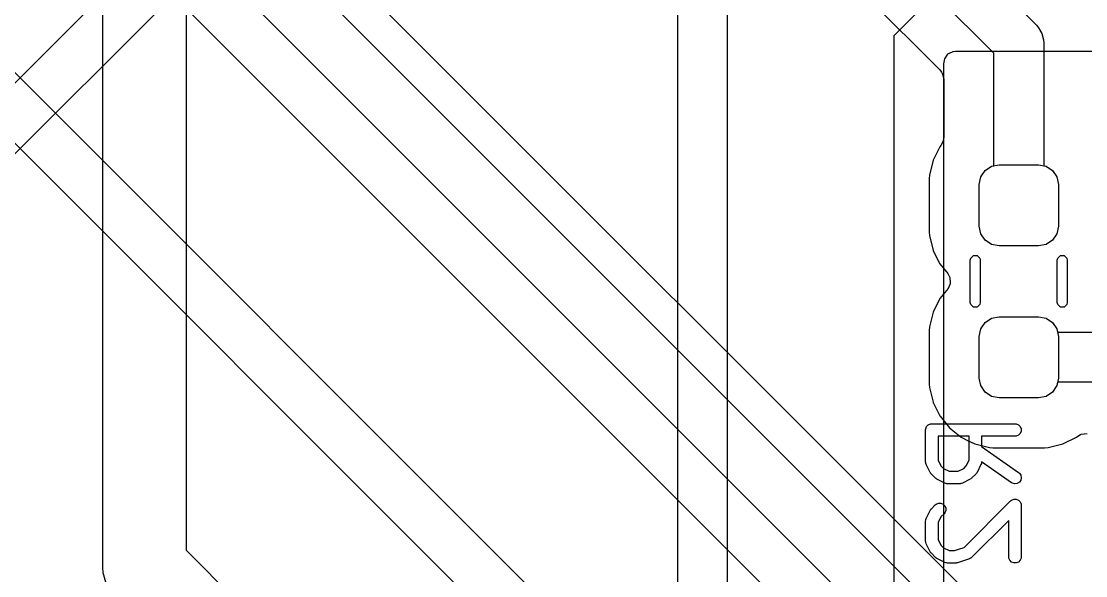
# Model space of a CAD drawing. Header units: inches. Extents: x 1.3 to 5.24, y -7.03 to -1.12.
# Drawn here: x 2.816 to 3.319, y -6.236 to -5.974 of the extents above; entities that cross this region are included whole.
import ezdxf

# ---------------------------------------------------------------- set-up
doc = ezdxf.new("R2010")
doc.units = ezdxf.units.IN
doc.header["$MEASUREMENT"] = 0
for name, color, linetype, true_color in [('B.Cu', 153, 'CONTINUOUS', 0x4d7fc4), ('B.Mask', 4, 'CONTINUOUS', 0x02ffee), ('B.Paste', 132, 'CONTINUOUS', 0x00c2c2), ('B.Silkscreen', 31, 'CONTINUOUS', 0xe8b2a7), ('F.Cu', 13, 'CONTINUOUS', 0xc83434), ('In1.Cu', 91, 'CONTINUOUS', 0x7fc87f)]:
    doc.layers.add(name, color=color, linetype=linetype, true_color=true_color)

msp = doc.modelspace()

# ---------------------------------------------------------------- linework, layer by layer
at = {"layer": 'B.Cu', "linetype": 'CONTINUOUS'}
for p, q in [((2.94142, -5.62157), (3.29575, -5.9759)), ((3.27559, -5.98914), (2.92818, -5.64173)), ((2.92011, -5.6671), (3.25002, -5.99701)), ((3.19979, -6.2406), (2.84053, -5.88134)), ((2.81496, -5.8892), (3.21682, -6.29106)), ((3.16114, -6.34674), (2.74775, -5.93335)), ((2.72753, -5.94656), (3.14793, -6.36696)), ((3.29575, -5.9759), (3.29677, -5.97706)), ((3.29677, -5.97706), (3.29831, -5.97973)), ((3.29831, -5.97973), (3.29911, -5.98271)), ((3.29911, -5.98271), (3.29921, -5.98425)), ((3.29921, -5.98425), (3.29921, -6.04232)), ((3.27559, -6.04232), (3.27559, -5.98914)), ((3.25002, -5.99701), (3.25086, -5.99812)), ((3.25086, -5.99812), (3.25135, -5.99903)), ((3.25135, -5.99903), (3.25195, -6.00137)), ((3.25195, -6.00137), (3.25195, -6.02857)), ((3.25195, -6.02857), (3.25175, -6.02995)), ((3.25009, -6.03332), (3.2469, -6.03973)), ((3.25055, -6.03274), (3.25009, -6.03331)), ((3.25009, -6.03331), (3.25009, -6.03331)), ((3.25009, -6.03331), (3.25009, -6.03332)), ((3.25143, -6.03105), (3.25055, -6.03274)), ((3.25175, -6.02995), (3.25143, -6.03105)), ((3.2469, -6.03974), (3.24517, -6.0467)), ((3.2469, -6.03973), (3.2469, -6.03974)), ((3.26941, -6.0476), (3.27144, -6.04457)), ((3.27144, -6.04457), (3.27447, -6.04254)), ((3.27447, -6.04254), (3.27559, -6.04232)), ((3.29921, -6.04232), (3.30033, -6.04254)), ((3.30033, -6.04254), (3.30336, -6.04457)), ((3.30336, -6.04457), (3.30539, -6.0476)), ((3.24517, -6.0467), (3.24506, -6.04831)), ((3.24506, -6.04831), (3.24506, -6.07377)), ((3.2687, -6.05118), (3.26941, -6.0476)), ((3.30539, -6.0476), (3.3061, -6.05118)), ((3.2687, -6.07087), (3.2687, -6.05118)), ((3.3061, -6.05118), (3.3061, -6.07087)), ((3.24506, -6.07377), (3.24507, -6.07387)), ((3.24507, -6.07387), (3.24516, -6.07518)), ((3.26941, -6.07444), (3.2687, -6.07087)), ((3.27144, -6.07748), (3.26941, -6.07444)), ((3.30539, -6.07444), (3.30336, -6.07748)), ((3.3061, -6.07087), (3.30539, -6.07444)), ((3.24516, -6.07518), (3.24516, -6.07528)), ((3.24516, -6.07528), (3.24517, -6.07535)), ((3.24517, -6.07535), (3.2469, -6.08232)), ((3.27447, -6.0795), (3.27144, -6.07748)), ((3.27805, -6.08022), (3.27447, -6.0795)), ((3.30033, -6.0795), (3.29675, -6.08022)), ((3.30336, -6.07748), (3.30033, -6.0795)), ((3.2469, -6.08232), (3.24696, -6.08243)), ((3.24696, -6.08243), (3.24871, -6.08595)), ((3.29675, -6.08022), (3.27805, -6.08022)), ((3.24871, -6.08595), (3.25009, -6.08874)), ((3.25009, -6.08874), (3.25009, -6.08874)), ((3.25009, -6.08874), (3.25379, -6.09334)), ((3.25379, -6.09334), (3.25426, -6.09415)), ((3.25426, -6.09415), (3.2545, -6.09454)), ((3.2545, -6.09454), (3.25473, -6.09511)), ((3.25497, -6.09814), (3.25397, -6.10033)), ((3.25473, -6.09511), (3.25502, -6.09784)), ((3.25502, -6.09784), (3.25497, -6.09814)), ((3.25397, -6.10033), (3.25009, -6.10516)), ((3.25009, -6.10516), (3.2469, -6.11159)), ((3.25009, -6.10516), (3.25009, -6.10516)), ((3.25009, -6.10516), (3.25009, -6.10516)), ((3.2469, -6.11159), (3.24517, -6.11855)), ((3.2469, -6.11159), (3.2469, -6.11159)), ((3.27144, -6.11642), (3.27447, -6.11439)), ((3.27447, -6.11439), (3.27805, -6.11368)), ((3.27805, -6.11368), (3.29675, -6.11368)), ((3.29675, -6.11368), (3.30033, -6.11439)), ((3.30033, -6.11439), (3.30336, -6.11642)), ((3.24517, -6.11855), (3.24506, -6.12016)), ((3.2687, -6.12303), (3.26941, -6.11945)), ((3.26941, -6.11945), (3.27144, -6.11642)), ((3.30336, -6.11642), (3.30539, -6.11945)), ((3.30539, -6.11945), (3.30571, -6.12106)), ((3.24506, -6.12016), (3.24506, -6.14562)), ((3.2687, -6.14272), (3.2687, -6.12303)), ((3.30571, -6.12106), (3.3376, -6.12106)), ((3.26941, -6.14629), (3.2687, -6.14272)), ((3.30571, -6.14469), (3.30539, -6.14629)), ((3.33271, -6.14469), (3.30571, -6.14469)), ((3.24506, -6.14562), (3.24507, -6.14572)), ((3.24507, -6.14572), (3.24516, -6.14703)), ((3.24516, -6.14703), (3.24516, -6.14713)), ((3.24516, -6.14713), (3.24517, -6.1472)), ((3.24517, -6.1472), (3.2469, -6.15417)), ((3.27144, -6.14933), (3.26941, -6.14629)), ((3.27447, -6.15136), (3.27144, -6.14933)), ((3.30336, -6.14933), (3.30033, -6.15136)), ((3.30539, -6.14629), (3.30336, -6.14933)), ((3.2469, -6.15417), (3.24695, -6.15425)), ((3.24695, -6.15425), (3.24695, -6.15427)), ((3.24695, -6.15427), (3.25009, -6.16059)), ((3.27805, -6.15207), (3.27447, -6.15136)), ((3.29675, -6.15207), (3.27805, -6.15207)), ((3.30033, -6.15136), (3.29675, -6.15207)), ((3.25009, -6.16059), (3.25009, -6.16059)), ((3.25009, -6.16059), (3.25009, -6.16059)), ((3.25009, -6.16059), (3.25021, -6.16074)), ((3.25021, -6.16074), (3.25021, -6.16075)), ((3.25021, -6.16075), (3.25025, -6.1608)), ((3.25025, -6.1608), (3.25458, -6.16618)), ((3.25458, -6.16618), (3.26018, -6.17068)), ((3.31463, -6.17068), (3.31531, -6.17013)), ((3.31531, -6.17013), (3.31651, -6.16942)), ((3.31651, -6.16942), (3.31695, -6.16924)), ((3.31695, -6.16924), (3.31968, -6.16895)), ((3.26018, -6.17068), (3.26023, -6.17072)), ((3.26023, -6.17072), (3.26044, -6.17081)), ((3.26044, -6.17081), (3.26316, -6.17216)), ((3.26316, -6.17216), (3.26316, -6.17216)), ((3.26316, -6.17216), (3.26661, -6.17387)), ((3.26661, -6.17387), (3.27357, -6.1756)), ((3.30123, -6.1756), (3.3082, -6.17387)), ((3.3082, -6.17387), (3.31463, -6.17068)), ((3.27357, -6.1756), (3.27357, -6.1756)), ((3.27357, -6.1756), (3.27357, -6.1756)), ((3.27357, -6.1756), (3.27518, -6.17571)), ((3.27518, -6.17571), (3.29962, -6.17571)), ((3.29962, -6.17571), (3.30123, -6.1756))]:
    msp.add_line(p, q, dxfattribs=at)
at = {"layer": 'B.Mask', "linetype": 'CONTINUOUS'}
for p, q in [((3.26941, -6.0476), (3.27144, -6.04457)), ((3.27144, -6.04457), (3.27447, -6.04254)), ((3.27447, -6.04254), (3.27805, -6.04183)), ((3.27805, -6.04183), (3.29675, -6.04183)), ((3.29675, -6.04183), (3.30033, -6.04254)), ((3.30033, -6.04254), (3.30336, -6.04457)), ((3.30336, -6.04457), (3.30539, -6.0476)), ((3.2687, -6.05118), (3.26941, -6.0476)), ((3.30539, -6.0476), (3.3061, -6.05118)), ((3.2687, -6.07087), (3.2687, -6.05118)), ((3.3061, -6.05118), (3.3061, -6.07087)), ((3.26941, -6.07444), (3.2687, -6.07087)), ((3.27144, -6.07748), (3.26941, -6.07444)), ((3.30539, -6.07444), (3.30336, -6.07748)), ((3.3061, -6.07087), (3.30539, -6.07444)), ((3.27447, -6.0795), (3.27144, -6.07748)), ((3.27805, -6.08022), (3.27447, -6.0795)), ((3.30033, -6.0795), (3.29675, -6.08022)), ((3.30336, -6.07748), (3.30033, -6.0795)), ((3.29675, -6.08022), (3.27805, -6.08022)), ((3.27144, -6.11642), (3.27447, -6.11439)), ((3.27447, -6.11439), (3.27805, -6.11368)), ((3.27805, -6.11368), (3.29675, -6.11368)), ((3.29675, -6.11368), (3.30033, -6.11439)), ((3.30033, -6.11439), (3.30336, -6.11642)), ((3.2687, -6.12303), (3.26941, -6.11945)), ((3.26941, -6.11945), (3.27144, -6.11642)), ((3.30336, -6.11642), (3.30539, -6.11945)), ((3.30539, -6.11945), (3.3061, -6.12303)), ((3.2687, -6.14272), (3.2687, -6.12303)), ((3.3061, -6.12303), (3.3061, -6.14272)), ((3.26941, -6.14629), (3.2687, -6.14272)), ((3.3061, -6.14272), (3.30539, -6.14629)), ((3.27144, -6.14933), (3.26941, -6.14629)), ((3.27447, -6.15136), (3.27144, -6.14933)), ((3.30336, -6.14933), (3.30033, -6.15136)), ((3.30539, -6.14629), (3.30336, -6.14933)), ((3.27805, -6.15207), (3.27447, -6.15136)), ((3.29675, -6.15207), (3.27805, -6.15207)), ((3.30033, -6.15136), (3.29675, -6.15207))]:
    msp.add_line(p, q, dxfattribs=at)
at = {"layer": 'B.Paste', "linetype": 'CONTINUOUS'}
for p, q in [((3.26941, -6.0476), (3.27144, -6.04457)), ((3.27144, -6.04457), (3.27447, -6.04254)), ((3.27447, -6.04254), (3.27805, -6.04183)), ((3.27805, -6.04183), (3.29675, -6.04183)), ((3.29675, -6.04183), (3.30033, -6.04254)), ((3.30033, -6.04254), (3.30336, -6.04457)), ((3.30336, -6.04457), (3.30539, -6.0476)), ((3.2687, -6.05118), (3.26941, -6.0476)), ((3.30539, -6.0476), (3.3061, -6.05118)), ((3.2687, -6.07087), (3.2687, -6.05118)), ((3.3061, -6.05118), (3.3061, -6.07087)), ((3.26941, -6.07444), (3.2687, -6.07087)), ((3.27144, -6.07748), (3.26941, -6.07444)), ((3.30539, -6.07444), (3.30336, -6.07748)), ((3.3061, -6.07087), (3.30539, -6.07444)), ((3.27447, -6.0795), (3.27144, -6.07748)), ((3.27805, -6.08022), (3.27447, -6.0795)), ((3.30033, -6.0795), (3.29675, -6.08022)), ((3.30336, -6.07748), (3.30033, -6.0795)), ((3.29675, -6.08022), (3.27805, -6.08022)), ((3.27144, -6.11642), (3.27447, -6.11439)), ((3.27447, -6.11439), (3.27805, -6.11368)), ((3.27805, -6.11368), (3.29675, -6.11368)), ((3.29675, -6.11368), (3.30033, -6.11439)), ((3.30033, -6.11439), (3.30336, -6.11642)), ((3.2687, -6.12303), (3.26941, -6.11945)), ((3.26941, -6.11945), (3.27144, -6.11642)), ((3.30336, -6.11642), (3.30539, -6.11945)), ((3.30539, -6.11945), (3.3061, -6.12303)), ((3.2687, -6.14272), (3.2687, -6.12303)), ((3.3061, -6.12303), (3.3061, -6.14272)), ((3.26941, -6.14629), (3.2687, -6.14272)), ((3.3061, -6.14272), (3.30539, -6.14629)), ((3.27144, -6.14933), (3.26941, -6.14629)), ((3.27447, -6.15136), (3.27144, -6.14933)), ((3.30336, -6.14933), (3.30033, -6.15136)), ((3.30539, -6.14629), (3.30336, -6.14933)), ((3.27805, -6.15207), (3.27447, -6.15136)), ((3.29675, -6.15207), (3.27805, -6.15207)), ((3.30033, -6.15136), (3.29675, -6.15207))]:
    msp.add_line(p, q, dxfattribs=at)
at = {"layer": 'B.Silkscreen', "linetype": 'CONTINUOUS'}
for p, q in [((3.26465, -6.08602), (3.26593, -6.08474)), ((3.26593, -6.08474), (3.26773, -6.08474)), ((3.26773, -6.08474), (3.26901, -6.08602)), ((3.30579, -6.08602), (3.30707, -6.08474)), ((3.30707, -6.08474), (3.30888, -6.08474)), ((3.30888, -6.08474), (3.31015, -6.08602)), ((3.26447, -6.08692), (3.26465, -6.08602)), ((3.26447, -6.10698), (3.26447, -6.08692)), ((3.26901, -6.08602), (3.26919, -6.08692)), ((3.26919, -6.08692), (3.26919, -6.10698)), ((3.30561, -6.08692), (3.30579, -6.08602)), ((3.30561, -6.10698), (3.30561, -6.08692)), ((3.31015, -6.08602), (3.31033, -6.08692)), ((3.31033, -6.08692), (3.31033, -6.10698)), ((3.26465, -6.10788), (3.26447, -6.10698)), ((3.26593, -6.10916), (3.26465, -6.10788)), ((3.26773, -6.10916), (3.26593, -6.10916)), ((3.26901, -6.10788), (3.26773, -6.10916)), ((3.26919, -6.10698), (3.26901, -6.10788)), ((3.30579, -6.10788), (3.30561, -6.10698)), ((3.30707, -6.10916), (3.30579, -6.10788)), ((3.30888, -6.10916), (3.30707, -6.10916)), ((3.31015, -6.10788), (3.30888, -6.10916)), ((3.31033, -6.10698), (3.31015, -6.10788)), ((3.2438, -6.16561), (3.24461, -6.1648)), ((3.24461, -6.1648), (3.24568, -6.16436)), ((3.24568, -6.16436), (3.24625, -6.1643)), ((3.24625, -6.1643), (3.28562, -6.1643)), ((3.28562, -6.1643), (3.2862, -6.16436)), ((3.2862, -6.16436), (3.28726, -6.1648)), ((3.28726, -6.1648), (3.28808, -6.16561)), ((3.2433, -6.16725), (3.24336, -6.16668)), ((3.2433, -6.18225), (3.2433, -6.16725)), ((3.24336, -6.16668), (3.2438, -6.16561)), ((3.26392, -6.17021), (3.24921, -6.17021)), ((3.24921, -6.17021), (3.24921, -6.18155)), ((3.26392, -6.18155), (3.26392, -6.17021)), ((3.28562, -6.17021), (3.26983, -6.17021)), ((3.26983, -6.17021), (3.26983, -6.17509)), ((3.2862, -6.17015), (3.28562, -6.17021)), ((3.28726, -6.16971), (3.2862, -6.17015)), ((3.28808, -6.16889), (3.28726, -6.16971)), ((3.28808, -6.16561), (3.28852, -6.16668)), ((3.28852, -6.16783), (3.28808, -6.16889)), ((3.28852, -6.16668), (3.28852, -6.16783)), ((3.26983, -6.17509), (3.28732, -6.18733)), ((3.24336, -6.18283), (3.2433, -6.18225)), ((3.2434, -6.18292), (3.24336, -6.18283)), ((3.2434, -6.18303), (3.2434, -6.18292)), ((3.24361, -6.18357), (3.2434, -6.18303)), ((3.24549, -6.18732), (3.24361, -6.18357)), ((3.24921, -6.18155), (3.25055, -6.18425)), ((3.25055, -6.18425), (3.25175, -6.18545)), ((3.25175, -6.18545), (3.25445, -6.1868)), ((3.25868, -6.1868), (3.26138, -6.18545)), ((3.26138, -6.18545), (3.26257, -6.18425)), ((3.26257, -6.18425), (3.26392, -6.18155)), ((3.26952, -6.18357), (3.26764, -6.18732)), ((3.26972, -6.18303), (3.26952, -6.18357)), ((3.26973, -6.18292), (3.26972, -6.18303)), ((3.26977, -6.18283), (3.26973, -6.18292)), ((3.26982, -6.18229), (3.26977, -6.18283)), ((3.28393, -6.19217), (3.26982, -6.18229)), ((3.24564, -6.18757), (3.24549, -6.18732)), ((3.24567, -6.18764), (3.24564, -6.18757)), ((3.24574, -6.18772), (3.24567, -6.18764)), ((3.24579, -6.18781), (3.24574, -6.18772)), ((3.24585, -6.18786), (3.24579, -6.18781)), ((3.24604, -6.18809), (3.24585, -6.18786)), ((3.24791, -6.18996), (3.24604, -6.18809)), ((3.24814, -6.19015), (3.24791, -6.18996)), ((3.24819, -6.19021), (3.24814, -6.19015)), ((3.24828, -6.19026), (3.24819, -6.19021)), ((3.24836, -6.19033), (3.24828, -6.19026)), ((3.24843, -6.19036), (3.24836, -6.19033)), ((3.24868, -6.19052), (3.24843, -6.19036)), ((3.25243, -6.19239), (3.24868, -6.19052)), ((3.25445, -6.1868), (3.25868, -6.1868)), ((3.26445, -6.19052), (3.2607, -6.19239)), ((3.26469, -6.19036), (3.26445, -6.19052)), ((3.26477, -6.19033), (3.26469, -6.19036)), ((3.26485, -6.19026), (3.26477, -6.19033)), ((3.26494, -6.19021), (3.26485, -6.19026)), ((3.26499, -6.19015), (3.26494, -6.19021)), ((3.26521, -6.18996), (3.26499, -6.19015)), ((3.26709, -6.18809), (3.26521, -6.18996)), ((3.26727, -6.18786), (3.26709, -6.18809)), ((3.26733, -6.18781), (3.26727, -6.18786)), ((3.26739, -6.18772), (3.26733, -6.18781)), ((3.26746, -6.18764), (3.26739, -6.18772)), ((3.26749, -6.18757), (3.26746, -6.18764)), ((3.26764, -6.18732), (3.26749, -6.18757)), ((3.28732, -6.18733), (3.28776, -6.18771)), ((3.28776, -6.18771), (3.28837, -6.18868)), ((3.28857, -6.18981), (3.28833, -6.19094)), ((3.28837, -6.18868), (3.28857, -6.18981)), ((3.25297, -6.1926), (3.25243, -6.19239)), ((3.25308, -6.19261), (3.25297, -6.1926)), ((3.25318, -6.19265), (3.25308, -6.19261)), ((3.25375, -6.1927), (3.25318, -6.19265)), ((3.25938, -6.1927), (3.25375, -6.1927)), ((3.25995, -6.19265), (3.25938, -6.1927)), ((3.26005, -6.19261), (3.25995, -6.19265)), ((3.26016, -6.1926), (3.26005, -6.19261)), ((3.2607, -6.19239), (3.26016, -6.1926)), ((3.28443, -6.19245), (3.28393, -6.19217)), ((3.28556, -6.1927), (3.28443, -6.19245)), ((3.28669, -6.1925), (3.28556, -6.1927)), ((3.28766, -6.19188), (3.28669, -6.1925)), ((3.28833, -6.19094), (3.28766, -6.19188)), ((3.28353, -6.20079), (3.28398, -6.20042)), ((3.28398, -6.20042), (3.28473, -6.20011)), ((3.28473, -6.20011), (3.28505, -6.19998)), ((3.28505, -6.19998), (3.2862, -6.19998)), ((3.2862, -6.19998), (3.28726, -6.20042)), ((3.28726, -6.20042), (3.28808, -6.20123)), ((3.24361, -6.20905), (3.24549, -6.2053)), ((3.24549, -6.2053), (3.24564, -6.20505)), ((3.24564, -6.20505), (3.24567, -6.20498)), ((3.24567, -6.20498), (3.24574, -6.2049)), ((3.24574, -6.2049), (3.24579, -6.20481)), ((3.24579, -6.20481), (3.24585, -6.20476)), ((3.24585, -6.20476), (3.24604, -6.20453)), ((3.24604, -6.20453), (3.24791, -6.20266)), ((3.24791, -6.20266), (3.24836, -6.20229)), ((3.24836, -6.20229), (3.24943, -6.20185)), ((3.24943, -6.20185), (3.25058, -6.20185)), ((3.25058, -6.20185), (3.25164, -6.20229)), ((3.25164, -6.20229), (3.25246, -6.20311)), ((3.25246, -6.20311), (3.2529, -6.20417)), ((3.2529, -6.20532), (3.25246, -6.20639)), ((3.2529, -6.20417), (3.2529, -6.20532)), ((3.26153, -6.22279), (3.28353, -6.20079)), ((3.28808, -6.20123), (3.28833, -6.20185)), ((3.28833, -6.20185), (3.28852, -6.2023)), ((3.28852, -6.2023), (3.28858, -6.20287)), ((3.28858, -6.20287), (3.28858, -6.22724)), ((3.2433, -6.21037), (3.24336, -6.2098)), ((3.2433, -6.21975), (3.2433, -6.21037)), ((3.24336, -6.2098), (3.2434, -6.2097)), ((3.2434, -6.20959), (3.24361, -6.20905)), ((3.2434, -6.2097), (3.2434, -6.20959)), ((3.25055, -6.20837), (3.24921, -6.21107)), ((3.25209, -6.20684), (3.25055, -6.20837)), ((3.25246, -6.20639), (3.25209, -6.20684)), ((3.28267, -6.21), (3.26521, -6.22746)), ((3.28267, -6.22724), (3.28267, -6.21)), ((3.24921, -6.21107), (3.24921, -6.21905)), ((3.24336, -6.22032), (3.2433, -6.21975)), ((3.2434, -6.22042), (3.24336, -6.22032)), ((3.2434, -6.22053), (3.2434, -6.22042)), ((3.24361, -6.22107), (3.2434, -6.22053)), ((3.24921, -6.21905), (3.25055, -6.22175)), ((3.24549, -6.22482), (3.24361, -6.22107)), ((3.24564, -6.22506), (3.24549, -6.22482)), ((3.24567, -6.22514), (3.24564, -6.22506)), ((3.24574, -6.22522), (3.24567, -6.22514)), ((3.24579, -6.22531), (3.24574, -6.22522)), ((3.24585, -6.22536), (3.24579, -6.22531)), ((3.24604, -6.22558), (3.24585, -6.22536)), ((3.24791, -6.22746), (3.24604, -6.22558)), ((3.25055, -6.22175), (3.25175, -6.22294)), ((3.25175, -6.22294), (3.25445, -6.22429)), ((3.25445, -6.22429), (3.25702, -6.22429)), ((3.25702, -6.22429), (3.26153, -6.22279)), ((3.24814, -6.22764), (3.24791, -6.22746)), ((3.24819, -6.2277), (3.24814, -6.22764)), ((3.24828, -6.22776), (3.24819, -6.2277)), ((3.24836, -6.22783), (3.24828, -6.22776)), ((3.24843, -6.22786), (3.24836, -6.22783)), ((3.24868, -6.22801), (3.24843, -6.22786)), ((3.25243, -6.22989), (3.24868, -6.22801)), ((3.25297, -6.23009), (3.25243, -6.22989)), ((3.25308, -6.2301), (3.25297, -6.23009)), ((3.25318, -6.23014), (3.25308, -6.2301)), ((3.25375, -6.2302), (3.25318, -6.23014)), ((3.2575, -6.2302), (3.25375, -6.2302)), ((3.25779, -6.23017), (3.2575, -6.2302)), ((3.25787, -6.23017), (3.25779, -6.23017)), ((3.25797, -6.23015), (3.25787, -6.23017)), ((3.25808, -6.23014), (3.25797, -6.23015)), ((3.25815, -6.23011), (3.25808, -6.23014)), ((3.25844, -6.23005), (3.25815, -6.23011)), ((3.26406, -6.22817), (3.25844, -6.23005)), ((3.26459, -6.22794), (3.26406, -6.22817)), ((3.26467, -6.22787), (3.26459, -6.22794)), ((3.26477, -6.22783), (3.26467, -6.22787)), ((3.26521, -6.22746), (3.26477, -6.22783)), ((3.28273, -6.22782), (3.28267, -6.22724)), ((3.28317, -6.22889), (3.28273, -6.22782)), ((3.28398, -6.2297), (3.28317, -6.22889)), ((3.28505, -6.23014), (3.28398, -6.2297)), ((3.2862, -6.23014), (3.28505, -6.23014)), ((3.28726, -6.2297), (3.2862, -6.23014)), ((3.28808, -6.22889), (3.28726, -6.2297)), ((3.28852, -6.22782), (3.28808, -6.22889)), ((3.28858, -6.22724), (3.28852, -6.22782))]:
    msp.add_line(p, q, dxfattribs=at)
at = {"layer": 'F.Cu', "linetype": 'CONTINUOUS'}
for p, q in [((2.97733, -5.83858), (2.68552, -6.1304)), ((2.74702, -6.10233), (2.9852, -5.86415)), ((3.12596, -5.95961), (3.12596, -6.32386)), ((3.14961, -6.3189), (3.14961, -5.96457)), ((3.24465, -5.96457), (3.22835, -5.98087)), ((3.22835, -5.98087), (3.22835, -6.3189)), ((3.2539, -5.98947), (3.25606, -5.98838)), ((3.25606, -5.98838), (3.25636, -5.98832)), ((3.25636, -5.98832), (3.25739, -5.98821)), ((3.25739, -5.98821), (3.43016, -5.98821)), ((3.25199, -5.99379), (3.25203, -5.9935)), ((3.25199, -6.32386), (3.25199, -5.99379)), ((3.25203, -5.9935), (3.25219, -5.99242)), ((3.25219, -5.99242), (3.25236, -5.99183)), ((3.25236, -5.99183), (3.25385, -5.98951)), ((3.25385, -5.98951), (3.2539, -5.98947)), ((3.25385, -5.98951), (3.25385, -5.98951)), ((3.25385, -5.98951), (3.25385, -5.98951))]:
    msp.add_line(p, q, dxfattribs=at)
at = {"layer": 'In1.Cu', "linetype": 'CONTINUOUS'}
for p, q in [((2.85433, -6.23228), (2.85433, -5.5315)), ((2.8937, -5.5315), (2.8937, -6.22413)), ((2.96063, -5.94162), (3.48368, -6.46467)), ((3.47254, -6.4758), (2.94719, -5.95045)), ((2.8937, -6.22413), (3.08872, -6.41915)), ((2.8545, -6.23485), (2.85433, -6.23228)), ((2.85567, -6.2392), (2.8545, -6.23485)), ((2.8545, -6.23485), (2.8545, -6.23485))]:
    msp.add_line(p, q, dxfattribs=at)

doc.saveas('drawing.dxf')
